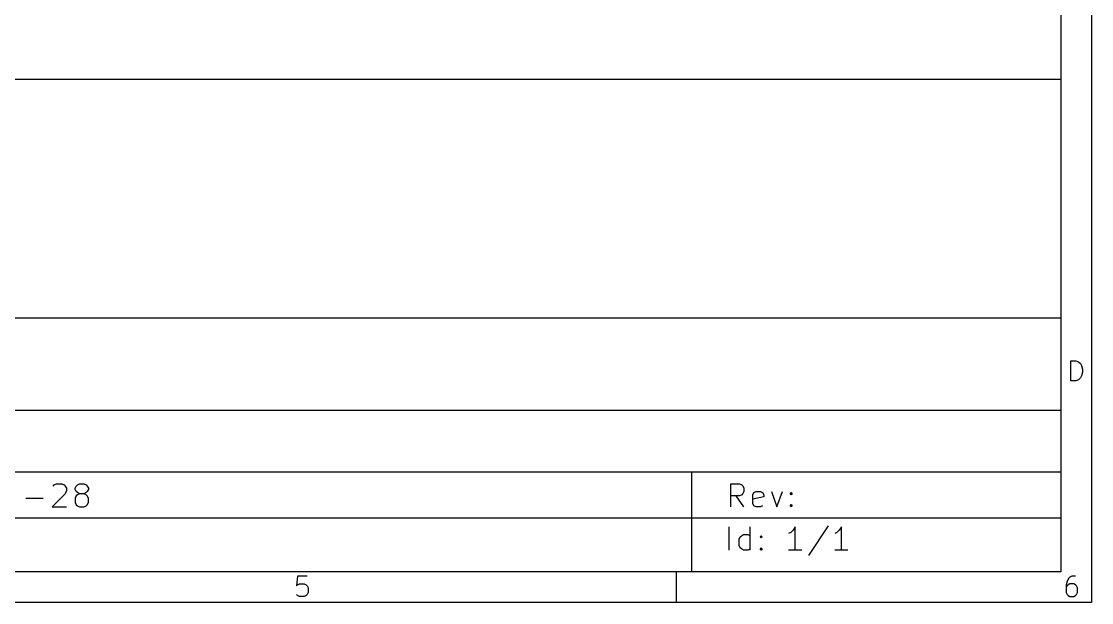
# Model space of a CAD drawing. Header units: millimetres. Extents: x 10 to 287, y -200 to -10.
# Drawn here: x 217.5 to 287, y -200 to -162.2 of the extents above; entities that cross this region are included whole.
import ezdxf

# ---------------------------------------------------------------- set-up
doc = ezdxf.new("R2010")
doc.units = ezdxf.units.MM
doc.layers.add('RED', color=14, linetype='CONTINUOUS')

msp = doc.modelspace()

# ---------------------------------------------------------------- linework, layer by layer
at = {"layer": 'RED', "linetype": 'CONTINUOUS'}
for p, q in [((287.0022, -10), (287.0022, -200.0072)), ((285.0022, -12), (285.0022, -198.0072)), ((177.0022, -166.0072), (285.0022, -166.0072)), ((285.0022, -166.0072), (285.0022, -198.0072)), ((177.0022, -181.5072), (285.0022, -181.5072)), ((285.6617, -185.5937), (285.6617, -184.2937)), ((285.6617, -184.2937), (285.9712, -184.2937)), ((285.9712, -184.2937), (286.1569, -184.3556)), ((286.1569, -184.3556), (286.2807, -184.4794)), ((286.2807, -184.4794), (286.3426, -184.6032)), ((286.3426, -184.6032), (286.4045, -184.8508)), ((286.4045, -184.8508), (286.4045, -185.0365)), ((285.9712, -185.5937), (285.6617, -185.5937)), ((286.1569, -185.5318), (285.9712, -185.5937)), ((286.2807, -185.4079), (286.1569, -185.5318)), ((286.3426, -185.2841), (286.2807, -185.4079)), ((286.4045, -185.0365), (286.3426, -185.2841)), ((177.0022, -187.5072), (285.0022, -187.5072)), ((177.0022, -191.5072), (285.0022, -191.5072)), ((261.0022, -191.5072), (261.0022, -198.0072)), ((219.5294, -192.4361), (219.6008, -192.3647)), ((219.6008, -192.3647), (219.7437, -192.2933)), ((219.7437, -192.2933), (220.1008, -192.2933)), ((220.1008, -192.2933), (220.2437, -192.3647)), ((220.2437, -192.3647), (220.3151, -192.4361)), ((220.3151, -192.4361), (220.3865, -192.579)), ((220.3865, -192.579), (220.3865, -192.7219)), ((220.958, -192.579), (221.0294, -192.4361)), ((220.958, -192.6504), (220.958, -192.579)), ((221.0294, -192.4361), (221.1008, -192.3647)), ((221.1008, -192.3647), (221.2437, -192.2933)), ((221.2437, -192.2933), (221.5294, -192.2933)), ((221.5294, -192.2933), (221.6723, -192.3647)), ((221.6723, -192.3647), (221.7437, -192.4361)), ((221.7437, -192.4361), (221.8151, -192.579)), ((221.8151, -192.579), (221.8151, -192.6504)), ((263.5566, -193.7855), (263.5566, -192.2855)), ((263.5566, -192.2855), (264.128, -192.2855)), ((264.128, -192.2855), (264.2709, -192.3569)), ((264.2709, -192.3569), (264.3423, -192.4283)), ((264.3423, -192.4283), (264.4137, -192.5712)), ((264.4137, -192.5712), (264.4137, -192.7855)), ((217.7437, -193.2219), (218.8866, -193.2219)), ((220.3151, -192.9361), (219.4579, -193.7933)), ((220.3865, -192.7219), (220.3151, -192.9361)), ((221.0294, -192.7933), (220.958, -192.6504)), ((221.0294, -193.079), (220.958, -193.2219)), ((220.958, -193.2219), (220.958, -193.5076)), ((221.1008, -192.8647), (221.0294, -192.7933)), ((221.1008, -193.0076), (221.0294, -193.079)), ((221.2437, -192.9361), (221.1008, -192.8647)), ((221.2437, -192.9361), (221.1008, -193.0076)), ((221.5294, -192.9361), (221.2437, -192.9361)), ((221.6723, -192.8647), (221.5294, -192.9361)), ((221.6723, -193.0076), (221.5294, -192.9361)), ((221.7437, -192.7933), (221.6723, -192.8647)), ((221.7437, -193.079), (221.6723, -193.0076)), ((221.8151, -192.6504), (221.7437, -192.7933)), ((221.8151, -193.2219), (221.7437, -193.079)), ((221.8151, -193.5076), (221.8151, -193.2219)), ((264.128, -193.0712), (263.5566, -193.0712)), ((264.4137, -193.7855), (263.9137, -193.0712)), ((264.2709, -192.9998), (264.128, -193.0712)), ((264.3423, -192.9283), (264.2709, -192.9998)), ((264.4137, -192.7855), (264.3423, -192.9283)), ((264.9852, -192.9998), (265.0566, -192.8569)), ((264.9852, -193.5712), (264.9852, -192.9998)), ((265.6995, -193.1426), (264.9852, -193.2855)), ((265.0566, -192.8569), (265.1995, -192.7855)), ((265.1995, -192.7855), (265.4852, -192.7855)), ((265.4852, -192.7855), (265.628, -192.8569)), ((265.628, -192.8569), (265.6995, -192.9998)), ((265.6995, -192.9998), (265.6995, -193.1426)), ((266.1994, -192.7855), (266.5566, -193.7855)), ((266.5566, -193.7855), (266.9137, -192.7855)), ((267.4138, -192.9283), (267.4852, -192.8569)), ((267.4852, -192.9998), (267.4138, -192.9283)), ((267.4852, -192.8569), (267.5566, -192.9283)), ((267.4852, -192.8569), (267.4852, -192.9998)), ((267.5566, -192.9283), (267.4852, -192.9998)), ((219.4579, -193.7933), (220.3865, -193.7933)), ((220.958, -193.5076), (221.0294, -193.6504)), ((221.0294, -193.6504), (221.1008, -193.7219)), ((221.1008, -193.7219), (221.2437, -193.7933)), ((221.2437, -193.7933), (221.5294, -193.7933)), ((221.5294, -193.7933), (221.6723, -193.7219)), ((221.6723, -193.7219), (221.7437, -193.6504)), ((221.7437, -193.6504), (221.8151, -193.5076)), ((265.0566, -193.7141), (264.9852, -193.5712)), ((265.1995, -193.7855), (265.0566, -193.7141)), ((265.4852, -193.7855), (265.1995, -193.7855)), ((265.628, -193.7141), (265.4852, -193.7855)), ((267.4138, -193.7141), (267.4852, -193.6426)), ((267.4852, -193.7855), (267.4138, -193.7141)), ((267.4852, -193.6426), (267.5566, -193.7141)), ((267.4852, -193.6426), (267.4852, -193.7855)), ((267.5566, -193.7141), (267.4852, -193.7855)), ((177.0022, -194.5072), (285.0022, -194.5072)), ((263.4579, -196.5933), (263.4579, -195.0933)), ((264.8151, -196.5933), (264.8151, -195.0933)), ((267.6008, -195.3076), (267.4579, -195.4504)), ((267.7436, -195.0933), (267.6008, -195.3076)), ((267.7436, -196.5933), (267.7436, -195.0933)), ((269.8865, -195.0219), (268.6008, -196.9504)), ((270.6008, -195.3076), (270.4579, -195.4504)), ((270.7436, -195.0933), (270.6008, -195.3076)), ((270.7436, -196.5933), (270.7436, -195.0933)), ((264.1008, -195.879), (264.1722, -195.7361)), ((264.1008, -196.3076), (264.1008, -195.879)), ((264.1722, -195.7361), (264.2436, -195.6647)), ((264.2436, -195.6647), (264.3865, -195.5933)), ((264.3865, -195.5933), (264.6722, -195.5933)), ((264.6722, -195.5933), (264.8151, -195.6647)), ((265.4579, -195.7361), (265.5293, -195.6647)), ((265.5293, -195.8076), (265.4579, -195.7361)), ((265.5293, -195.6647), (265.6007, -195.7361)), ((265.5293, -195.6647), (265.5293, -195.8076)), ((265.6007, -195.7361), (265.5293, -195.8076)), ((267.4579, -195.4504), (267.3151, -195.5219)), ((270.4579, -195.4504), (270.3151, -195.5219)), ((264.1722, -196.4504), (264.1008, -196.3076)), ((264.2436, -196.5219), (264.1722, -196.4504)), ((264.3865, -196.5933), (264.2436, -196.5219)), ((264.6722, -196.5933), (264.3865, -196.5933)), ((264.8151, -196.5219), (264.6722, -196.5933)), ((265.4579, -196.5219), (265.5293, -196.4504)), ((265.5293, -196.5933), (265.4579, -196.5219)), ((265.5293, -196.4504), (265.6007, -196.5219)), ((265.5293, -196.4504), (265.5293, -196.5933)), ((265.6007, -196.5219), (265.5293, -196.5933)), ((268.1722, -196.5933), (267.3151, -196.5933)), ((271.1722, -196.5933), (270.3151, -196.5933)), ((285.0022, -198.0072), (12, -198.0072)), ((285.0022, -198.0072), (177.0022, -198.0072)), ((260, -198.0072), (260, -200.0072)), ((235.4081, -198.3009), (235.3462, -198.9199)), ((235.3462, -198.9199), (235.4081, -198.858)), ((236.0271, -198.3009), (235.4081, -198.3009)), ((235.4081, -198.858), (235.5319, -198.7961)), ((235.5319, -198.7961), (235.8414, -198.7961)), ((235.8414, -198.7961), (235.9652, -198.858)), ((235.9652, -198.858), (236.0271, -198.9199)), ((285.4081, -198.6104), (285.3462, -198.858)), ((285.3462, -198.858), (285.3462, -199.3532)), ((285.5319, -198.4247), (285.4081, -198.6104)), ((285.47, -198.858), (285.4081, -198.9199)), ((285.5938, -198.7961), (285.47, -198.858)), ((285.5938, -198.3628), (285.5319, -198.4247)), ((285.7176, -198.3009), (285.5938, -198.3628)), ((285.8414, -198.7961), (285.5938, -198.7961)), ((285.9652, -198.3009), (285.7176, -198.3009)), ((285.9652, -198.858), (285.8414, -198.7961)), ((286.0271, -198.9199), (285.9652, -198.858)), ((235.4081, -199.539), (235.3462, -199.477)), ((235.5319, -199.6009), (235.4081, -199.539)), ((235.9652, -199.539), (235.8414, -199.6009)), ((236.0271, -199.477), (235.9652, -199.539)), ((236.0271, -198.9199), (236.089, -199.0437)), ((236.089, -199.3532), (236.0271, -199.477)), ((236.089, -199.0437), (236.089, -199.3532)), ((285.4081, -198.9199), (285.3462, -199.0437)), ((285.3462, -199.3532), (285.4081, -199.477)), ((285.4081, -199.477), (285.47, -199.539)), ((285.47, -199.539), (285.5938, -199.6009)), ((285.8414, -199.6009), (285.9652, -199.539)), ((285.9652, -199.539), (286.0271, -199.477)), ((286.089, -199.0437), (286.0271, -198.9199)), ((286.0271, -199.477), (286.089, -199.3532)), ((286.089, -199.3532), (286.089, -199.0437)), ((287.0022, -200.0072), (10, -200.0072)), ((235.8414, -199.6009), (235.5319, -199.6009)), ((285.5938, -199.6009), (285.8414, -199.6009))]:
    msp.add_line(p, q, dxfattribs=at)

doc.saveas('drawing.dxf')
